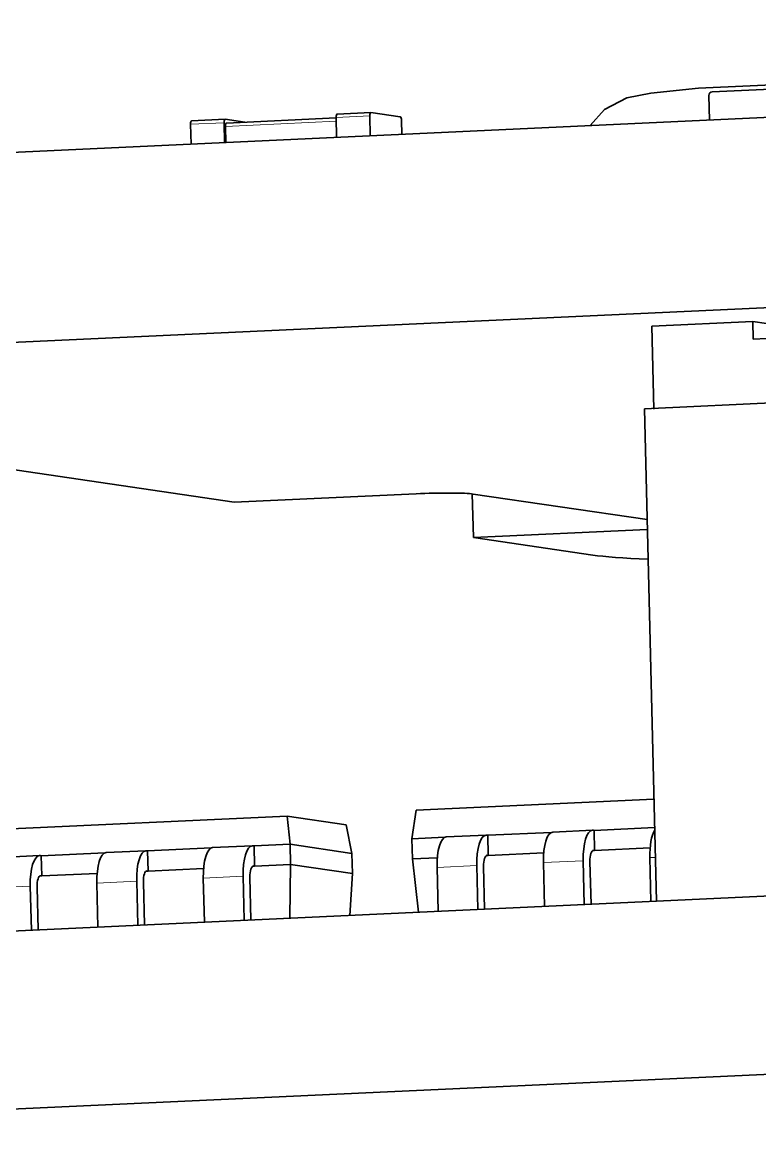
# Model space of a CAD drawing. Extents: x 370 to 946, y 143 to 764.
# Drawn here: x 814.25 to 820.45, y 752.63 to 761.95 of the extents above; entities that cross this region are included whole.
import ezdxf

# ---------------------------------------------------------------- set-up
doc = ezdxf.new("R2010")
doc.units = 0

msp = doc.modelspace()

# ---------------------------------------------------------------- linework, layer by layer
at = {"color": 7, "lineweight": 35}
for p, q in [((810.5026, 760.6856), (837.8171, 761.9485)), ((810.5418, 759.0891), (837.8563, 760.352)), ((810.2046, 754.1271), (837.5191, 755.3901)), ((837.5558, 753.8934), (810.2413, 752.6304)), ((810.2413, 752.6304), (837.5558, 753.8934))]:
    msp.add_line(p, q, dxfattribs=at)
at = {"color": 7, "lineweight": 35, "ltscale": 0.017444}
msp.add_line((820.745, 761.3961), (820.048, 761.3639), dxfattribs=at)
at = {"color": 7, "lineweight": 35, "ltscale": 0.00517}
msp.add_line((820.0256, 761.1259), (820.0204, 761.3326), dxfattribs=at)
at = {"color": 7, "lineweight": 13, "ltscale": 0.007072}
msp.add_line((815.6613, 761.0907), (815.9438, 761.1038), dxfattribs=at)
at = {"color": 7, "lineweight": 35, "ltscale": 0.007072}
msp.add_line((815.6699, 761.1192), (815.9525, 761.1323), dxfattribs=at)
at = {"color": 7, "lineweight": 35, "ltscale": 0.004161}
for p, q in [((815.9479, 760.9374), (815.9438, 761.1038)), ((816.8898, 760.9809), (816.8857, 761.1473)), ((815.6654, 760.9243), (815.6613, 761.0907))]:
    msp.add_line(p, q, dxfattribs=at)
at = {"color": 7, "lineweight": 35, "ltscale": 0.004154}
msp.add_line((815.9532, 761.1322), (816.1176, 761.108), dxfattribs=at)
at = {"color": 7, "lineweight": 13, "ltscale": 0.02332}
msp.add_line((815.9547, 761.0723), (816.8865, 761.1154), dxfattribs=at)
at = {"color": 7, "lineweight": 35, "ltscale": 0.023087}
msp.add_line((815.9633, 761.1008), (816.8858, 761.1435), dxfattribs=at)
at = {"color": 7, "lineweight": 13, "ltscale": 0.007071}
msp.add_line((816.8857, 761.1473), (817.1683, 761.1604), dxfattribs=at)
at = {"color": 7, "lineweight": 35, "ltscale": 0.007071}
msp.add_line((816.8944, 761.1758), (817.1769, 761.1888), dxfattribs=at)
at = {"color": 7, "lineweight": 35, "ltscale": 0.004162}
msp.add_line((817.1724, 760.994), (817.1683, 761.1604), dxfattribs=at)
at = {"color": 7, "lineweight": 35, "ltscale": 0.006265}
msp.add_line((817.1776, 761.1888), (817.4255, 761.1522), dxfattribs=at)
at = {"color": 7, "lineweight": 35, "ltscale": 0.002865}
msp.add_line((817.4391, 761.0063), (817.4363, 761.1208), dxfattribs=at)
at = {"color": 7, "lineweight": 35, "ltscale": 0.003364}
msp.add_line((815.9579, 760.9378), (815.9547, 761.0723), dxfattribs=at)
at = {"color": 7, "lineweight": 35, "ltscale": 0.021214}
msp.add_line((819.5413, 759.3948), (820.3889, 759.434), dxfattribs=at)
msp.add_line((819.5413, 759.3948), (820.3889, 759.434), dxfattribs=at)
at = {"color": 7, "lineweight": 35, "ltscale": 0.003743}
msp.add_line((820.3926, 759.2843), (820.3889, 759.434), dxfattribs=at)
msp.add_line((820.3926, 759.2843), (820.3889, 759.434), dxfattribs=at)
at = {"color": 7, "lineweight": 35, "ltscale": 0.002941}
msp.add_line((820.5053, 759.4168), (820.3889, 759.434), dxfattribs=at)
msp.add_line((820.5053, 759.4168), (820.3889, 759.434), dxfattribs=at)
at = {"color": 7, "lineweight": 35, "ltscale": 0.017467}
msp.add_line((819.5413, 759.3948), (819.5584, 758.6963), dxfattribs=at)
msp.add_line((819.5413, 759.3948), (819.5584, 758.6963), dxfattribs=at)
at = {"color": 7, "lineweight": 35, "ltscale": 0.002899}
msp.add_line((820.5084, 759.2897), (820.3926, 759.2843), dxfattribs=at)
msp.add_line((820.5084, 759.2897), (820.3926, 759.2843), dxfattribs=at)
at = {"color": 7, "lineweight": 35, "ltscale": 0.264009}
msp.add_line((830.0269, 759.1868), (819.4778, 758.6991), dxfattribs=at)
at = {"color": 7, "lineweight": 35, "ltscale": 0.103493}
msp.add_line((819.4778, 758.6991), (819.5795, 754.5606), dxfattribs=at)
at = {"color": 7, "lineweight": 35, "ltscale": 0.098205}
msp.add_line((816.0293, 757.9143), (812.1432, 758.4877), dxfattribs=at)
at = {"color": 7, "lineweight": 35, "ltscale": 0.038281}
msp.add_line((817.5589, 757.985), (816.0293, 757.9143), dxfattribs=at)
at = {"color": 7, "lineweight": 35, "ltscale": 0.00916}
msp.add_line((818.0396, 757.6177), (818.0306, 757.9839), dxfattribs=at)
at = {"color": 7, "lineweight": 35, "ltscale": 0.036939}
msp.add_line((819.5007, 757.7672), (818.039, 757.9828), dxfattribs=at)
at = {"color": 7, "lineweight": 35, "ltscale": 0.036616}
msp.add_line((818.0396, 757.6177), (819.5027, 757.6853), dxfattribs=at)
at = {"color": 7, "lineweight": 35, "ltscale": 0.025402}
msp.add_line((819.0448, 757.4694), (818.0396, 757.6177), dxfattribs=at)
at = {"color": 7, "lineweight": 35, "ltscale": 0.050014}
msp.add_line((817.56, 755.3242), (819.5584, 755.4166), dxfattribs=at)
at = {"color": 7, "lineweight": 35, "ltscale": 0.066769}
msp.add_line((813.8046, 755.1519), (816.4725, 755.2752), dxfattribs=at)
at = {"color": 7, "lineweight": 35, "ltscale": 0.012552}
msp.add_line((816.4725, 755.2752), (816.9692, 755.2019), dxfattribs=at)
at = {"color": 7, "lineweight": 35, "ltscale": 0.005945}
msp.add_line((816.4725, 755.2752), (816.4989, 755.0389), dxfattribs=at)
at = {"color": 7, "lineweight": 35, "ltscale": 0.006055}
msp.add_line((817.56, 755.3242), (817.5228, 755.0849), dxfattribs=at)
at = {"color": 7, "lineweight": 35, "ltscale": 0.006116}
msp.add_line((816.9692, 755.2019), (817.0182, 754.9622), dxfattribs=at)
at = {"color": 7, "lineweight": 35, "ltscale": 0.008368}
for p, q in [((819.0415, 755.1573), (818.7072, 755.1418)), ((816.1809, 755.0264), (815.8466, 755.0109)), ((814.3913, 754.9436), (814.0569, 754.9282))]:
    msp.add_line(p, q, dxfattribs=at)
at = {"color": 7, "lineweight": 35, "ltscale": 0.000211261}
for p, q in [((819.0557, 755.1558), (819.0474, 755.157)), ((818.1609, 755.1144), (818.1526, 755.1157)), ((815.3004, 754.9835), (815.292, 754.9847)), ((816.1951, 755.0248), (816.1868, 755.0261)), ((818.1567, 754.946), (818.1651, 754.9448)), ((814.4014, 754.7737), (814.4097, 754.7725)), ((815.2961, 754.8151), (815.3045, 754.8138)), ((816.1909, 754.8564), (816.1993, 754.8552))]:
    msp.add_line(p, q, dxfattribs=at)
at = {"color": 7, "lineweight": 35, "ltscale": 0.012727}
msp.add_line((819.0557, 755.1558), (819.5643, 755.1793), dxfattribs=at)
at = {"color": 7, "lineweight": 35, "ltscale": 0.004243}
msp.add_line((819.0557, 755.1558), (819.0599, 754.9861), dxfattribs=at)
at = {"color": 7, "lineweight": 35, "ltscale": 0.006962}
msp.add_line((817.5228, 755.0849), (817.801, 755.0978), dxfattribs=at)
at = {"color": 7, "lineweight": 35, "ltscale": 0.004242}
for p, q in [((817.5228, 755.0849), (817.527, 754.9153)), ((818.1609, 755.1144), (818.1651, 754.9448)), ((815.3004, 754.9835), (815.3045, 754.8138)), ((816.1951, 755.0248), (816.1993, 754.8552)), ((816.4989, 755.0389), (816.5031, 754.8693)), ((817.0182, 754.9622), (817.0224, 754.7926)), ((814.4055, 754.9421), (814.4097, 754.7725))]:
    msp.add_line(p, q, dxfattribs=at)
at = {"color": 7, "lineweight": 35, "ltscale": 0.008369}
for p, q in [((818.1467, 755.116), (817.8123, 755.1005)), ((815.2861, 754.985), (814.9517, 754.9695))]:
    msp.add_line(p, q, dxfattribs=at)
at = {"color": 7, "lineweight": 35, "ltscale": 0.013386}
for p, q in [((818.1609, 755.1144), (818.6958, 755.1392)), ((815.3004, 754.9835), (815.8352, 755.0082))]:
    msp.add_line(p, q, dxfattribs=at)
at = {"color": 7, "lineweight": 35, "ltscale": 0.013387}
msp.add_line((814.4055, 754.9421), (814.9404, 754.9668), dxfattribs=at)
at = {"color": 7, "lineweight": 35, "ltscale": 0.007602}
for p, q in [((816.1951, 755.0248), (816.4989, 755.0389)), ((816.1993, 754.8552), (816.5031, 754.8693))]:
    msp.add_line(p, q, dxfattribs=at)
at = {"color": 7, "lineweight": 35, "ltscale": 0.013123}
msp.add_line((816.4989, 755.0389), (817.0182, 754.9622), dxfattribs=at)
at = {"color": 7, "lineweight": 35, "ltscale": 0.011669}
for p, q in [((818.1651, 754.9448), (818.6313, 754.9664)), ((819.0599, 754.9861), (819.5261, 755.0078)), ((814.4097, 754.7725), (814.876, 754.794)), ((815.3045, 754.8138), (815.7708, 754.8354))]:
    msp.add_line(p, q, dxfattribs=at)
at = {"color": 7, "lineweight": 35, "ltscale": 0.000420016}
msp.add_line((819.0599, 754.9861), (819.0431, 754.9854), dxfattribs=at)
at = {"color": 7, "lineweight": 35, "ltscale": 0.000211487}
msp.add_line((819.0515, 754.9874), (819.0599, 754.9861), dxfattribs=at)
at = {"color": 7, "lineweight": 35, "ltscale": 0.000209751}
msp.add_line((814.4055, 754.9421), (814.3972, 754.9433), dxfattribs=at)
at = {"color": 7, "lineweight": 35, "ltscale": 0.011284}
msp.add_line((816.495, 754.418), (816.5031, 754.8693), dxfattribs=at)
at = {"color": 7, "lineweight": 35, "ltscale": 0.013124}
msp.add_line((816.5031, 754.8693), (817.0224, 754.7926), dxfattribs=at)
at = {"color": 7, "lineweight": 35, "ltscale": 0.005245}
msp.add_line((817.527, 754.9153), (817.7366, 754.925), dxfattribs=at)
at = {"color": 7, "lineweight": 35, "ltscale": 0.011252}
msp.add_line((817.5779, 754.4681), (817.527, 754.9153), dxfattribs=at)
at = {"color": 7, "lineweight": 35, "ltscale": 0.000420085}
for p, q in [((818.1651, 754.9448), (818.1483, 754.944)), ((814.4097, 754.7725), (814.3929, 754.7717)), ((815.3045, 754.8138), (815.2877, 754.813)), ((816.1993, 754.8552), (816.1825, 754.8544))]:
    msp.add_line(p, q, dxfattribs=at)
at = {"color": 7, "lineweight": 13, "ltscale": 0.008368}
for p, q in [((818.9635, 754.901), (818.6292, 754.8855)), ((816.1029, 754.77), (815.7686, 754.7545)), ((818.0687, 754.8596), (817.7344, 754.8441)), ((815.2081, 754.7286), (814.8738, 754.7132))]:
    msp.add_line(p, q, dxfattribs=at)
at = {"color": 7, "lineweight": 35, "ltscale": 0.009213}
for p, q in [((818.6292, 754.8855), (818.6382, 754.5171)), ((819.5239, 754.9269), (819.533, 754.5585)), ((817.7344, 754.8441), (817.7434, 754.4757))]:
    msp.add_line(p, q, dxfattribs=at)
at = {"color": 7, "lineweight": 35, "ltscale": 0.009214}
for p, q in [((818.9635, 754.901), (818.9725, 754.5325)), ((818.0687, 754.8596), (818.0778, 754.4911))]:
    msp.add_line(p, q, dxfattribs=at)
at = {"color": 7, "lineweight": 35, "ltscale": 0.008938}
for p, q in [((819.0292, 754.5352), (819.0204, 754.8926)), ((818.1345, 754.4938), (818.1257, 754.8512))]:
    msp.add_line(p, q, dxfattribs=at)
at = {"color": 7, "lineweight": 13, "ltscale": 0.001164}
msp.add_line((819.5704, 754.929), (819.5239, 754.9269), dxfattribs=at)
at = {"color": 7, "lineweight": 35, "ltscale": 0.009247}
for p, q in [((816.1029, 754.77), (816.112, 754.4003)), ((814.8738, 754.7132), (814.8828, 754.3434)), ((815.2081, 754.7286), (815.2172, 754.3589))]:
    msp.add_line(p, q, dxfattribs=at)
at = {"color": 7, "lineweight": 35, "ltscale": 0.0088}
msp.add_line((816.9996, 754.4413), (817.0224, 754.7926), dxfattribs=at)
at = {"color": 7, "lineweight": 13, "ltscale": 0.008369}
msp.add_line((814.3134, 754.6873), (813.9789, 754.6718), dxfattribs=at)
at = {"color": 7, "lineweight": 35, "ltscale": 0.009245}
for p, q in [((814.3134, 754.6873), (814.3224, 754.3176)), ((815.7686, 754.7545), (815.7776, 754.3848))]:
    msp.add_line(p, q, dxfattribs=at)
at = {"color": 7, "lineweight": 35, "ltscale": 0.00897}
for p, q in [((814.3791, 754.3201), (814.3703, 754.6788)), ((815.2739, 754.3615), (815.2651, 754.7202)), ((816.1687, 754.4029), (816.1599, 754.7616))]:
    msp.add_line(p, q, dxfattribs=at)
at = {"color": 7, "lineweight": 35}
msp.add_lwpolyline([(819.0227, 761.0795), (819.144, 761.2153), (819.3312, 761.3114), (819.5327, 761.353), (819.934, 761.3932), (820.8626, 761.4354), (821.0609, 761.4392)], dxfattribs=at)
for centre, major_axis, ratio, start_param, end_param in [((820.0487, 761.3339), (-0.0044, -0.0297), 0.940901, 3.323162, 4.893958), ((815.6713, 761.0892), (-0.0014, 0.03), 0.333115, 6.218278, 7.789074), ((815.9539, 761.1023), (-0.0014, 0.03), 0.333115, 6.218278, 7.789074), ((816.8958, 761.1458), (-0.0014, 0.03), 0.333115, 6.218278, 7.789074), ((817.1783, 761.1589), (-0.0014, 0.03), 0.333115, 6.218278, 7.789074), ((817.4263, 761.1223), (0.0014, -0.03), 0.333115, 1.505889, 3.076685), ((815.9647, 761.0709), (-0.0014, 0.03), 0.333115, 6.218278, 7.789074), ((817.6849, 757.9664), (0.3759, 0.0092), 0.061157, 0.340268, 1.911065), ((820.9285, 757.5565), (1.9994, 0.0491), 0.061157, 3.481861, 3.9213), ((818.7196, 754.8722), (0.0125, -0.2697), 0.333115, 3.141687, 4.647482), ((819.054, 754.8876), (0.0125, -0.2697), 0.333115, 3.141687, 4.647482), ((819.054, 754.8876), (0.0125, -0.2697), 0.333115, 3.076685, 3.141687), ((819.6144, 754.9135), (0.0125, -0.2697), 0.333115, 3.575459, 4.647482), ((817.8248, 754.8308), (0.0125, -0.2697), 0.333115, 3.141687, 4.647482), ((818.1592, 754.8463), (0.0125, -0.2697), 0.333115, 3.141687, 4.647482), ((818.1592, 754.8463), (0.0125, -0.2697), 0.333115, 3.076685, 3.141687), ((814.9642, 754.6998), (0.0125, -0.2697), 0.333115, 3.141687, 4.647482), ((815.2986, 754.7153), (0.0125, -0.2697), 0.333115, 3.141687, 4.647482), ((815.2986, 754.7153), (0.0125, -0.2697), 0.333115, 3.076685, 3.141687), ((815.859, 754.7412), (0.0125, -0.2697), 0.333115, 3.141687, 4.647482), ((816.1934, 754.7567), (0.0125, -0.2697), 0.333115, 3.141687, 4.647482), ((816.1934, 754.7567), (0.0125, -0.2697), 0.333115, 3.076685, 3.141687), ((819.054, 754.8876), (-0.0046, 0.0999), 0.333115, 6.218278, 7.789074), ((814.4038, 754.6739), (0.0125, -0.2697), 0.333115, 3.141687, 4.647482), ((814.4038, 754.6739), (0.0125, -0.2697), 0.333115, 3.076685, 3.141687), ((818.1592, 754.8463), (-0.0046, 0.0999), 0.333115, 6.218278, 7.789074), ((814.4038, 754.6739), (-0.0046, 0.0999), 0.333115, 6.218278, 7.789074), ((815.2986, 754.7153), (-0.0046, 0.0999), 0.333115, 6.218278, 7.789074), ((816.1934, 754.7567), (-0.0046, 0.0999), 0.333115, 6.218278, 7.789074)]:
    msp.add_ellipse(centre, major_axis=major_axis, ratio=ratio, start_param=start_param, end_param=end_param, dxfattribs=at)

doc.saveas('drawing.dxf')
